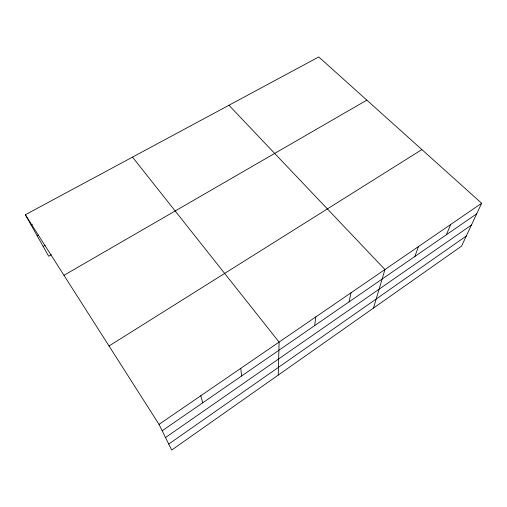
<?xml version="1.0" encoding="UTF-8"?>
<svg xmlns="http://www.w3.org/2000/svg" width="507" height="507" viewBox="0 0 507 507"><rect width="100%" height="100%" fill="white"/><g stroke="black" fill="none" stroke-linecap="round" stroke-linejoin="round"><path stroke-width="0.76" d="M278.248 375.072L279.091 342.092L132.492 157.126M314.67 325.595L315.823 316.919M349.05 301.874L351.078 292.754M373.482 308.085L384.946 269.547L228.942 105.253M414.865 256.472L418.465 246.573M446.375 234.741L450.672 224.5M481.65 203.269L461.541 246.142L171.677 450.045L159.021 424.378L25.35 214.746L318.757 56.955L481.65 203.269L159.021 424.378M168.73 444.069L466.288 236.015M165.504 437.535L471.44 225.038M162.177 430.785L476.7 213.821M109.037 345.989L421.881 149.59M63.964 275.301L366.821 100.133M51.391 254.704L48.685 256.238L25.35 214.746M43.171 246.427L45.212 245.287M37.195 235.806L38.57 235.045M31.085 224.95L32.473 224.195M200.797 395.745L202.737 402.805M240.781 368.342L241.598 375.998"/></g></svg>
